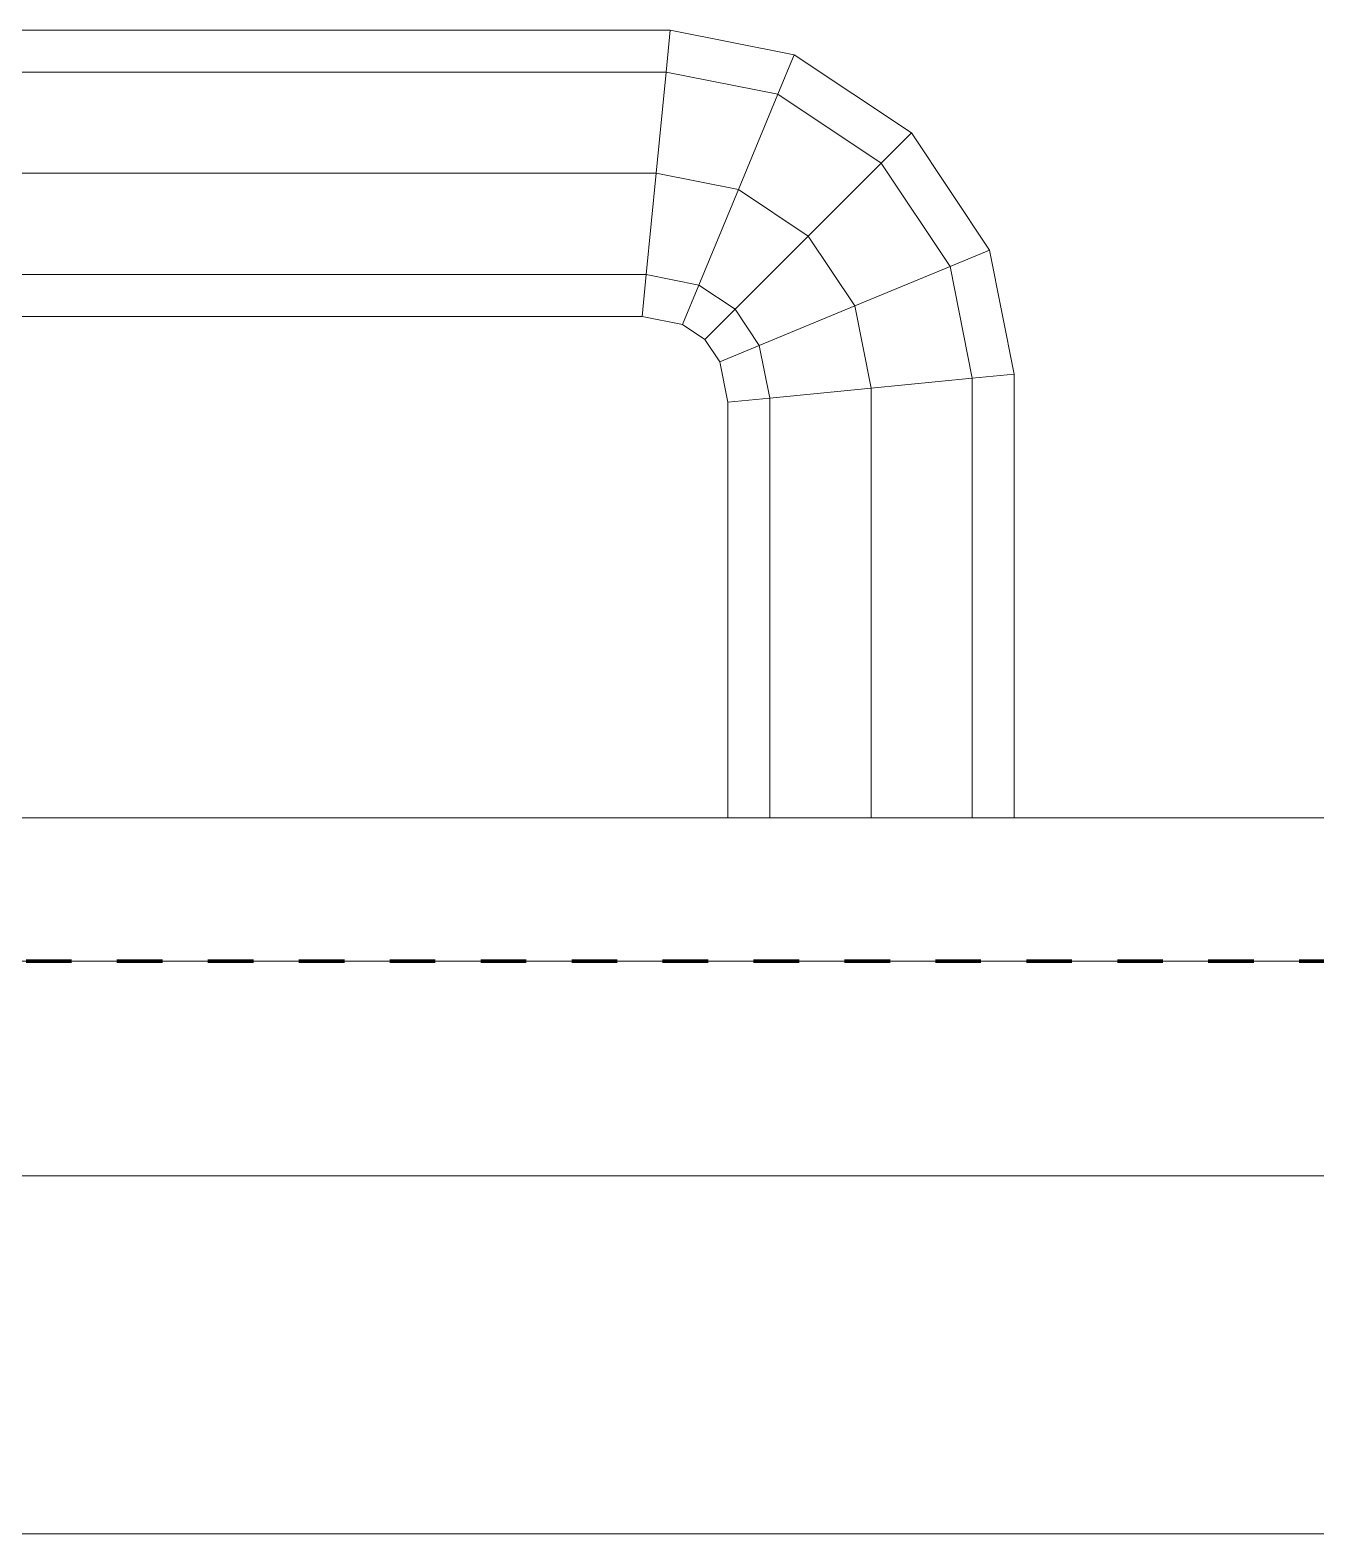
# Model space of a CAD drawing. Header units: millimetres. Extents: x -5300 to 98858, y -5196 to 93886.
# Drawn here: x 37213.3 to 37303.1, y 43125 to 43230 of the extents above; entities that cross this region are included whole.
import ezdxf

# ---------------------------------------------------------------- set-up
doc = ezdxf.new("R2010")
doc.units = ezdxf.units.MM
doc.linetypes.add('Штрих', pattern=[6.35, 3.175, -3.175])
doc.linetypes.add('Штрих_2_', pattern=[6.35, 3.175, -3.175])
for name, color, linetype, lineweight, true_color in [('_Разделитель помещений_', 4, 'Штрих', 70, 0x00ffff), ('Двери', 7, 'Continuous', 18, 0x7f7f7f), ('Стены', 7, 'Continuous', 18, 0x7f7f7f)]:
    doc.layers.add(name, color=color, linetype=linetype, lineweight=lineweight, true_color=true_color)

# ---------------------------------------------------------------- blocks, each defined once
blk = doc.blocks.new('СТВ_Перегородка_Кирпич 242319 - СТВ_Перегородка_Кирпич 2-249685-Подвал')
at = {"layer": 'Стены', "color": 254, "true_color": 0xd4d4d4}
blk.add_line((33750, 43150), (58000, 43150), dxfattribs=at)
blk = doc.blocks.new('СТВ_Перегородка_Кирпич 242319 - СТВ_Перегородка_Кирпич-249678-Подвал')
at = {"layer": 'Стены', "color": 254, "true_color": 0xd4d4d4}
for p, q in [((33750, 43165), (57830, 43165)), ((57830, 43165), (33750, 43165)), ((44735, 43165), (35765, 43165)), ((36400, 43165), (38100, 43165)), ((38100, 43165), (36400, 43165)), ((36400, 43165), (38100, 43165)), ((38100, 43165), (36400, 43165)), ((57830, 43150), (33750, 43150)), ((57830, 43150), (33750, 43150)), ((35750, 43150), (44750, 43150)), ((35750, 43150), (44750, 43150)), ((35750, 43150), (38750, 43150)), ((44735, 43150), (35765, 43150)), ((36400, 43150), (38100, 43150)), ((38100, 43150), (36400, 43150)), ((38100, 43150), (36400, 43150)), ((36400, 43150), (38100, 43150)), ((36400, 43150), (38100, 43150)), ((38100, 43150), (36400, 43150)), ((38100, 43150), (36400, 43150)), ((36400, 43150), (38100, 43150))]:
    blk.add_line(p, q, dxfattribs=at)
blk = doc.blocks.new('СТВ_Перегородка_Кирпич 242319 - СТВ_Перегородка_Кирпич 242319-249682-Подвал')
for name in ['СТВ_Перегородка_Кирпич 242319 - СТВ_Перегородка_Кирпич-249678-Подвал', 'СТВ_Перегородка_Кирпич 242319 - СТВ_Перегородка_Кирпич 2-249685-Подвал']:
    blk.add_blockref(name, (0, 0))
blk = doc.blocks.new('Дп-11 - Дп-11-249694-Подвал')
at = {"layer": 'Двери', "color": 254, "true_color": 0xd4d4d4}
for p, q in [((37176.02, 43230), (37257.98, 43230)), ((37257.98, 43230), (37176.02, 43230)), ((37257.98, 43230), (37257.7, 43227.07)), ((37257.7, 43227.07), (37257.98, 43230)), ((37257.7, 43227.07), (37257.98, 43230)), ((37257.98, 43230), (37257.7, 43227.07)), ((37257.98, 43230), (37266.64, 43228.28)), ((37266.64, 43228.28), (37257.98, 43230)), ((37266.64, 43228.28), (37265.5, 43225.52)), ((37265.5, 43225.52), (37266.64, 43228.28)), ((37265.5, 43225.52), (37266.64, 43228.28)), ((37266.64, 43228.28), (37265.5, 43225.52)), ((37266.64, 43228.28), (37274.82, 43222.82)), ((37274.82, 43222.82), (37266.64, 43228.28)), ((37257.7, 43227.07), (37176.3, 43227.07)), ((37176.3, 43227.07), (37257.7, 43227.07)), ((37176.3, 43227.07), (37257.7, 43227.07)), ((37257.7, 43227.07), (37176.3, 43227.07)), ((37257.7, 43227.07), (37257, 43220)), ((37257, 43220), (37257.7, 43227.07)), ((37257, 43220), (37257.7, 43227.07)), ((37257.7, 43227.07), (37257, 43220)), ((37265.5, 43225.52), (37257.7, 43227.07)), ((37257.7, 43227.07), (37265.5, 43225.52)), ((37257.7, 43227.07), (37265.5, 43225.52)), ((37265.5, 43225.52), (37257.7, 43227.07)), ((37265.5, 43225.52), (37262.74, 43218.86)), ((37262.74, 43218.86), (37265.5, 43225.52)), ((37262.74, 43218.86), (37265.5, 43225.52)), ((37265.5, 43225.52), (37262.74, 43218.86)), ((37272.7, 43220.7), (37265.5, 43225.52)), ((37265.5, 43225.52), (37272.7, 43220.7)), ((37265.5, 43225.52), (37272.7, 43220.7)), ((37272.7, 43220.7), (37265.5, 43225.52)), ((37274.82, 43222.82), (37272.7, 43220.7)), ((37272.7, 43220.7), (37274.82, 43222.82)), ((37272.7, 43220.7), (37274.82, 43222.82)), ((37274.82, 43222.82), (37272.7, 43220.7)), ((37274.82, 43222.82), (37280.28, 43214.64)), ((37280.28, 43214.64), (37274.82, 43222.82)), ((37272.7, 43220.7), (37267.61, 43215.61)), ((37267.61, 43215.61), (37272.7, 43220.7)), ((37267.61, 43215.61), (37272.7, 43220.7)), ((37272.7, 43220.7), (37267.61, 43215.61)), ((37277.52, 43213.5), (37272.7, 43220.7)), ((37272.7, 43220.7), (37277.52, 43213.5)), ((37272.7, 43220.7), (37277.52, 43213.5)), ((37277.52, 43213.5), (37272.7, 43220.7)), ((37257, 43220), (37177, 43220)), ((37177, 43220), (37257, 43220)), ((37177, 43220), (37257, 43220)), ((37257, 43220), (37177, 43220)), ((37257, 43220), (37256.3, 43212.93)), ((37256.3, 43212.93), (37257, 43220)), ((37256.3, 43212.93), (37257, 43220)), ((37257, 43220), (37256.3, 43212.93)), ((37262.74, 43218.86), (37257, 43220)), ((37257, 43220), (37262.74, 43218.86)), ((37257, 43220), (37262.74, 43218.86)), ((37262.74, 43218.86), (37257, 43220)), ((37262.74, 43218.86), (37259.98, 43212.2)), ((37259.98, 43212.2), (37262.74, 43218.86)), ((37259.98, 43212.2), (37262.74, 43218.86)), ((37262.74, 43218.86), (37259.98, 43212.2)), ((37267.61, 43215.61), (37262.74, 43218.86)), ((37262.74, 43218.86), (37267.61, 43215.61)), ((37262.74, 43218.86), (37267.61, 43215.61)), ((37267.61, 43215.61), (37262.74, 43218.86)), ((37267.61, 43215.61), (37262.51, 43210.51)), ((37262.51, 43210.51), (37267.61, 43215.61)), ((37262.51, 43210.51), (37267.61, 43215.61)), ((37267.61, 43215.61), (37262.51, 43210.51)), ((37270.86, 43210.74), (37267.61, 43215.61)), ((37267.61, 43215.61), (37270.86, 43210.74)), ((37267.61, 43215.61), (37270.86, 43210.74)), ((37270.86, 43210.74), (37267.61, 43215.61)), ((37280.28, 43214.64), (37277.52, 43213.5)), ((37277.52, 43213.5), (37280.28, 43214.64)), ((37277.52, 43213.5), (37280.28, 43214.64)), ((37280.28, 43214.64), (37277.52, 43213.5)), ((37280.28, 43214.64), (37282, 43205.98)), ((37282, 43205.98), (37280.28, 43214.64)), ((37256.3, 43212.93), (37177.7, 43212.93)), ((37177.7, 43212.93), (37256.3, 43212.93)), ((37177.7, 43212.93), (37256.3, 43212.93)), ((37256.3, 43212.93), (37177.7, 43212.93)), ((37256.3, 43212.93), (37256.02, 43210)), ((37256.02, 43210), (37256.3, 43212.93)), ((37256.02, 43210), (37256.3, 43212.93)), ((37256.3, 43212.93), (37256.02, 43210)), ((37259.98, 43212.2), (37256.3, 43212.93)), ((37256.3, 43212.93), (37259.98, 43212.2)), ((37256.3, 43212.93), (37259.98, 43212.2)), ((37259.98, 43212.2), (37256.3, 43212.93)), ((37277.52, 43213.5), (37270.86, 43210.74)), ((37270.86, 43210.74), (37277.52, 43213.5)), ((37270.86, 43210.74), (37277.52, 43213.5)), ((37277.52, 43213.5), (37270.86, 43210.74)), ((37279.07, 43205.7), (37277.52, 43213.5)), ((37277.52, 43213.5), (37279.07, 43205.7)), ((37277.52, 43213.5), (37279.07, 43205.7)), ((37279.07, 43205.7), (37277.52, 43213.5)), ((37259.98, 43212.2), (37258.84, 43209.44)), ((37258.84, 43209.44), (37259.98, 43212.2)), ((37258.84, 43209.44), (37259.98, 43212.2)), ((37259.98, 43212.2), (37258.84, 43209.44)), ((37262.51, 43210.51), (37259.98, 43212.2)), ((37259.98, 43212.2), (37262.51, 43210.51)), ((37259.98, 43212.2), (37262.51, 43210.51)), ((37262.51, 43210.51), (37259.98, 43212.2)), ((37270.86, 43210.74), (37264.2, 43207.98)), ((37264.2, 43207.98), (37270.86, 43210.74)), ((37264.2, 43207.98), (37270.86, 43210.74)), ((37270.86, 43210.74), (37264.2, 43207.98)), ((37272, 43205), (37270.86, 43210.74)), ((37270.86, 43210.74), (37272, 43205)), ((37270.86, 43210.74), (37272, 43205)), ((37272, 43205), (37270.86, 43210.74)), ((37256.02, 43210), (37177.98, 43210)), ((37177.98, 43210), (37256.02, 43210)), ((37258.84, 43209.44), (37256.02, 43210)), ((37256.02, 43210), (37258.84, 43209.44)), ((37262.51, 43210.51), (37260.4, 43208.4)), ((37260.4, 43208.4), (37262.51, 43210.51)), ((37260.4, 43208.4), (37262.51, 43210.51)), ((37262.51, 43210.51), (37260.4, 43208.4)), ((37264.2, 43207.98), (37262.51, 43210.51)), ((37262.51, 43210.51), (37264.2, 43207.98)), ((37262.51, 43210.51), (37264.2, 43207.98)), ((37264.2, 43207.98), (37262.51, 43210.51)), ((37260.4, 43208.4), (37258.84, 43209.44)), ((37258.84, 43209.44), (37260.4, 43208.4)), ((37261.44, 43206.84), (37260.4, 43208.4)), ((37260.4, 43208.4), (37261.44, 43206.84)), ((37264.2, 43207.98), (37261.44, 43206.84)), ((37261.44, 43206.84), (37264.2, 43207.98)), ((37261.44, 43206.84), (37264.2, 43207.98)), ((37264.2, 43207.98), (37261.44, 43206.84)), ((37264.93, 43204.3), (37264.2, 43207.98)), ((37264.2, 43207.98), (37264.93, 43204.3)), ((37264.2, 43207.98), (37264.93, 43204.3)), ((37264.93, 43204.3), (37264.2, 43207.98)), ((37262, 43204.02), (37261.44, 43206.84)), ((37261.44, 43206.84), (37262, 43204.02)), ((37279.07, 43205.7), (37272, 43205)), ((37272, 43205), (37279.07, 43205.7)), ((37272, 43205), (37279.07, 43205.7)), ((37279.07, 43205.7), (37272, 43205)), ((37282, 43205.98), (37279.07, 43205.7)), ((37279.07, 43205.7), (37282, 43205.98)), ((37279.07, 43205.7), (37282, 43205.98)), ((37282, 43205.98), (37279.07, 43205.7)), ((37279.07, 43175), (37279.07, 43205.7)), ((37279.07, 43205.7), (37279.07, 43175)), ((37279.07, 43205.7), (37279.07, 43175)), ((37279.07, 43175), (37279.07, 43205.7)), ((37282, 43205.98), (37282, 43175)), ((37282, 43175), (37282, 43205.98)), ((37272, 43205), (37264.93, 43204.3)), ((37264.93, 43204.3), (37272, 43205)), ((37272, 43205), (37264.93, 43204.3)), ((37264.93, 43204.3), (37272, 43205)), ((37272, 43175), (37272, 43205)), ((37272, 43205), (37272, 43175)), ((37272, 43175), (37272, 43205)), ((37272, 43205), (37272, 43175)), ((37264.93, 43204.3), (37262, 43204.02)), ((37262, 43204.02), (37264.93, 43204.3)), ((37264.93, 43204.3), (37262, 43204.02)), ((37262, 43204.02), (37264.93, 43204.3)), ((37262, 43204.02), (37262, 43175)), ((37262, 43175), (37262, 43204.02)), ((37264.93, 43204.3), (37264.93, 43175)), ((37264.93, 43175), (37264.93, 43204.3)), ((37264.93, 43204.3), (37264.93, 43175)), ((37264.93, 43175), (37264.93, 43204.3)), ((36390, 43175), (38110, 43175)), ((38110, 43175), (36390, 43175)), ((38010, 43175), (36490, 43175)), ((36490, 43175), (38010, 43175)), ((37264.93, 43175), (37262, 43175)), ((37262, 43175), (37264.93, 43175)), ((37262, 43175), (37264.93, 43175)), ((37264.93, 43175), (37262, 43175)), ((37272, 43175), (37264.93, 43175)), ((37264.93, 43175), (37272, 43175)), ((37264.93, 43175), (37272, 43175)), ((37272, 43175), (37264.93, 43175)), ((37279.07, 43175), (37272, 43175)), ((37272, 43175), (37279.07, 43175)), ((37279.07, 43175), (37272, 43175)), ((37272, 43175), (37279.07, 43175)), ((37282, 43175), (37279.07, 43175)), ((37279.07, 43175), (37282, 43175)), ((37282, 43175), (37279.07, 43175)), ((37279.07, 43175), (37282, 43175)), ((38110, 43165), (36390, 43165)), ((36390, 43165), (38110, 43165)), ((36400, 43165), (38100, 43165)), ((38100, 43165), (36400, 43165)), ((38012, 43165), (36488, 43165)), ((36488, 43165), (38012, 43165)), ((38010, 43165), (36490, 43165)), ((36490, 43165), (38010, 43165)), ((37112, 43165), (38012, 43165)), ((38012, 43165), (37112, 43165)), ((37112, 43165), (38012, 43165)), ((38012, 43165), (37112, 43165)), ((38012, 43125), (36488, 43125)), ((36488, 43125), (38012, 43125)), ((38000, 43125), (36500, 43125)), ((36500, 43125), (38000, 43125)), ((38012, 43125), (37112, 43125)), ((38012, 43125), (37112, 43125)), ((37112, 43125), (38012, 43125)), ((37112, 43125), (38012, 43125))]:
    blk.add_line(p, q, dxfattribs=at)
blk = doc.blocks.new('Дп-11 - Дп-11-249698-Подвал')
blk.add_blockref('Дп-11 - Дп-11-249694-Подвал', (0, 0))

msp = doc.modelspace()

# ---------------------------------------------------------------- linework, layer by layer
at = {"layer": '_Разделитель помещений_', "color": 131, "linetype": 'Штрих_2_', "true_color": 0xaaffff}
msp.add_line((15750, 43165), (57830, 43165), dxfattribs=at)

# ---------------------------------------------------------------- block references
at = {"layer": 'Двери', "color": 254, "true_color": 0xd4d4d4}
msp.add_blockref('Дп-11 - Дп-11-249698-Подвал', (0, 0), dxfattribs=at)
at = {"layer": 'Стены', "color": 254, "true_color": 0xd4d4d4}
msp.add_blockref('СТВ_Перегородка_Кирпич 242319 - СТВ_Перегородка_Кирпич 242319-249682-Подвал', (0, 0), dxfattribs=at)

doc.saveas('drawing.dxf')
